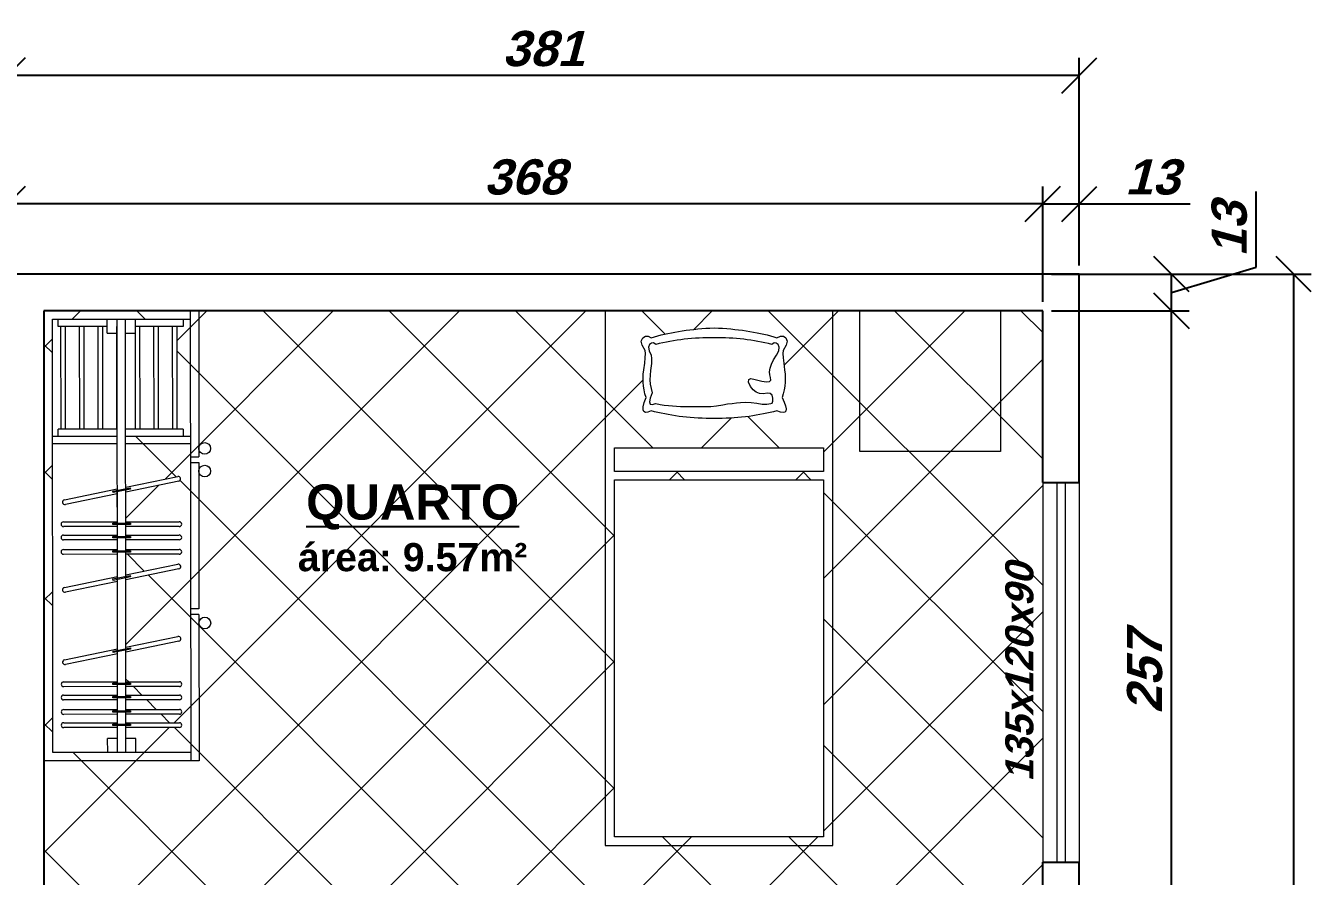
# Model space of a CAD drawing. Header units: centimetres. Extents: x -13256 to -12369, y 4212 to 5390.
# Drawn here: x -12826.3 to -12369.4, y 5087.4 to 5389.7 of the extents above; entities that cross this region are included whole.
import ezdxf

# ---------------------------------------------------------------- set-up
doc = ezdxf.new("R2010")
doc.units = ezdxf.units.CM
for name, color, linetype, lineweight in [('Cotas', 7, 'Continuous', 9), ('Janela', 92, 'Continuous', 15), ('Objetos', 34, 'Continuous', 13), ('Paredes', 154, 'Continuous', 25), ('Piso', 253, 'Continuous', 9)]:
    doc.layers.add(name, color=color, linetype=linetype, lineweight=lineweight)
doc.layers.add('Texto', color=102, linetype='Continuous')
doc.styles.get("Standard").update_dxf_attribs({"font": 'arialbd.ttf', "oblique": 15})
doc.styles.add('Texto Planta', font='arialbd.ttf')
doc.dimstyles.new('Cotass', dxfattribs={"dimscale": 0, "dimtxt": 2.5, "dimasz": 2.5, "dimexe": 1.25, "dimexo": 0.625, "dimtad": 1, "dimtxsty": 'Standard', "dimblk": 'OBLIQUE', "dimcen": 2.5, "dimclrt": 210, "dimadec": 0, "dimazin": 0, "dimtfac": 1, "dimtmove": 0, "dimatfit": 3, "dimfxl": 1, "dimarcsym": 0})
doc.dimstyles.new('Portas e Janelas', dxfattribs={"dimscale": 0, "dimtxt": 2, "dimasz": 2.5, "dimexe": 1.25, "dimexo": 0.625, "dimtad": 1, "dimtxsty": 'Standard', "dimblk": 'OBLIQUE', "dimcen": 2.5, "dimse1": 1, "dimse2": 1, "dimsd1": 1, "dimsd2": 1, "dimclrt": 210, "dimadec": 0, "dimazin": 0, "dimtfac": 1, "dimtmove": 0, "dimatfit": 3, "dimfxl": 1, "dimarcsym": 0})

# ---------------------------------------------------------------- blocks, each defined once
blk = doc.blocks.new('cama_solteiro')
at = {"layer": 'Objetos'}
for p, q in [((0.4045, 0), (-0.4045, 0)), ((-0.4045, 0), (-0.4045, -1.9)), ((0.4045, -1.9), (0.4045, 0)), ((0.5007, 0), (1.0007, 0)), ((0.5007, -0.5), (0.5007, 0)), ((1.0007, 0), (1.0007, -0.5)), ((-0.2711, -0.0962), (-0.2618, -0.0902)), ((-0.2618, -0.0902), (-0.2517, -0.0899)), ((-0.2517, -0.0899), (-0.2411, -0.0956)), ((-0.2298, -0.0923), (-0.2182, -0.0891)), ((-0.2182, -0.0891), (-0.2064, -0.086)), ((-0.2064, -0.086), (-0.1944, -0.0832)), ((-0.1944, -0.0832), (-0.1821, -0.0805)), ((-0.1821, -0.0805), (-0.1696, -0.0779)), ((-0.1696, -0.0779), (-0.157, -0.0755)), ((-0.157, -0.0755), (-0.144, -0.0733)), ((-0.144, -0.0733), (-0.1309, -0.0712)), ((-0.1309, -0.0712), (-0.1175, -0.0693)), ((-0.1175, -0.0693), (-0.1039, -0.0676)), ((-0.1039, -0.0676), (-0.0901, -0.066)), ((-0.0901, -0.066), (-0.076, -0.0646)), ((-0.076, -0.0646), (-0.0617, -0.0633)), ((-0.0617, -0.0633), (-0.0472, -0.0623)), ((-0.0472, -0.0623), (-0.0324, -0.0613)), ((-0.0324, -0.0613), (-0.0174, -0.0606)), ((-0.0174, -0.0606), (-0.0024, -0.0613)), ((-0.0024, -0.0613), (0.0125, -0.0623)), ((0.0125, -0.0623), (0.0271, -0.0633)), ((0.0271, -0.0633), (0.0414, -0.0646)), ((0.0414, -0.0646), (0.0556, -0.066)), ((0.0556, -0.066), (0.0694, -0.0676)), ((0.0694, -0.0676), (0.083, -0.0693)), ((0.083, -0.0693), (0.0964, -0.0712)), ((0.0964, -0.0712), (0.1095, -0.0733)), ((0.1095, -0.0733), (0.1224, -0.0755)), ((0.1224, -0.0755), (0.135, -0.0779)), ((0.135, -0.0779), (0.1474, -0.0805)), ((0.1474, -0.0805), (0.1595, -0.0832)), ((0.1595, -0.0832), (0.1714, -0.086)), ((0.1714, -0.086), (0.1831, -0.0891)), ((0.1831, -0.0891), (0.1945, -0.0923)), ((0.2056, -0.0956), (0.218, -0.0899)), ((0.218, -0.0899), (0.2288, -0.0902)), ((0.2288, -0.0902), (0.2375, -0.0962)), ((-0.2764, -0.1075), (-0.2711, -0.0962)), ((-0.2736, -0.1225), (-0.2764, -0.1075)), ((-0.263, -0.1412), (-0.2736, -0.1225)), ((-0.2474, -0.12), (-0.2512, -0.1295)), ((-0.2512, -0.1295), (-0.249, -0.142)), ((-0.2403, -0.1148), (-0.2474, -0.12)), ((-0.2411, -0.0956), (-0.2298, -0.0923)), ((-0.2328, -0.1145), (-0.2403, -0.1148)), ((-0.2249, -0.1193), (-0.2328, -0.1145)), ((-0.2124, -0.1164), (-0.2249, -0.1193)), ((-0.1999, -0.1136), (-0.2124, -0.1164)), ((-0.1874, -0.1111), (-0.1999, -0.1136)), ((-0.1747, -0.1088), (-0.1874, -0.1111)), ((-0.162, -0.1066), (-0.1747, -0.1088)), ((-0.1493, -0.1047), (-0.162, -0.1066)), ((-0.1364, -0.1029), (-0.1493, -0.1047)), ((-0.1235, -0.1014), (-0.1364, -0.1029)), ((-0.1105, -0.1), (-0.1235, -0.1014)), ((-0.0975, -0.0988), (-0.1105, -0.1)), ((-0.0843, -0.0978), (-0.0975, -0.0988)), ((-0.0711, -0.097), (-0.0843, -0.0978)), ((-0.0578, -0.0964), (-0.0711, -0.097)), ((-0.0445, -0.0959), (-0.0578, -0.0964)), ((-0.031, -0.0957), (-0.0445, -0.0959)), ((-0.0174, -0.0956), (-0.031, -0.0957)), ((-0.004, -0.0957), (-0.0174, -0.0956)), ((0.0093, -0.0959), (-0.004, -0.0957)), ((0.0226, -0.0964), (0.0093, -0.0959)), ((0.0357, -0.097), (0.0226, -0.0964)), ((0.0488, -0.0978), (0.0357, -0.097)), ((0.0618, -0.0988), (0.0488, -0.0978)), ((0.0748, -0.1), (0.0618, -0.0988)), ((0.0876, -0.1014), (0.0748, -0.1)), ((0.1004, -0.1029), (0.0876, -0.1014)), ((0.113, -0.1047), (0.1004, -0.1029)), ((0.1256, -0.1066), (0.113, -0.1047)), ((0.1382, -0.1088), (0.1256, -0.1066)), ((0.1506, -0.1111), (0.1382, -0.1088)), ((0.163, -0.1136), (0.1506, -0.1111)), ((0.1753, -0.1164), (0.163, -0.1136)), ((0.1875, -0.1193), (0.1753, -0.1164)), ((0.1955, -0.1145), (0.1875, -0.1193)), ((0.1945, -0.0923), (0.2056, -0.0956)), ((0.2032, -0.1148), (0.1955, -0.1145)), ((0.21, -0.12), (0.2032, -0.1148)), ((0.2139, -0.1295), (0.21, -0.12)), ((0.2119, -0.142), (0.2139, -0.1295)), ((0.2385, -0.1225), (0.2275, -0.1412)), ((0.2375, -0.0962), (0.2418, -0.1075)), ((0.2418, -0.1075), (0.2385, -0.1225)), ((-0.2642, -0.186), (-0.2624, -0.1667)), ((-0.2619, -0.1518), (-0.263, -0.1412)), ((-0.2624, -0.1667), (-0.2619, -0.1518)), ((-0.249, -0.142), (-0.2411, -0.1574)), ((-0.2411, -0.1574), (-0.2397, -0.1693)), ((-0.2397, -0.1693), (-0.2405, -0.1876)), ((0.1868, -0.1901), (0.194, -0.1745)), ((0.194, -0.1745), (0.2037, -0.1574)), ((0.2037, -0.1574), (0.2119, -0.142)), ((0.2275, -0.1412), (0.2271, -0.1518)), ((0.2271, -0.1518), (0.2279, -0.1667)), ((0.2279, -0.1667), (0.2299, -0.186)), ((-0.2702, -0.2393), (-0.2693, -0.2248)), ((-0.2693, -0.2248), (-0.2674, -0.2099)), ((-0.2674, -0.2099), (-0.2642, -0.186)), ((-0.2436, -0.2124), (-0.2455, -0.2291)), ((-0.2405, -0.1876), (-0.2436, -0.2124)), ((0.1798, -0.2168), (0.1821, -0.2042)), ((0.1799, -0.2279), (0.1798, -0.2168)), ((0.1825, -0.2374), (0.1799, -0.2279)), ((0.1821, -0.2042), (0.1868, -0.1901)), ((0.2299, -0.186), (0.2331, -0.2099)), ((0.2331, -0.2099), (0.2347, -0.2248)), ((0.2347, -0.2248), (0.2354, -0.2393)), ((-0.2701, -0.2536), (-0.2702, -0.2393)), ((-0.2689, -0.2676), (-0.2701, -0.2536)), ((-0.2668, -0.2813), (-0.2689, -0.2676)), ((-0.2455, -0.2291), (-0.2458, -0.2453)), ((-0.2458, -0.2453), (-0.2446, -0.261)), ((-0.2446, -0.261), (-0.2418, -0.2763)), ((0.1046, -0.2537), (0.1052, -0.2445)), ((0.1113, -0.2687), (0.1046, -0.2537)), ((0.1052, -0.2445), (0.1133, -0.2411)), ((0.1206, -0.281), (0.1113, -0.2687)), ((0.1133, -0.2411), (0.1288, -0.2437)), ((0.1288, -0.2437), (0.1519, -0.25)), ((0.1519, -0.25), (0.1689, -0.2524)), ((0.1689, -0.2524), (0.1797, -0.2511)), ((0.1797, -0.2511), (0.1842, -0.2461)), ((0.1842, -0.2461), (0.1825, -0.2374)), ((0.2337, -0.2676), (0.2314, -0.2813)), ((0.235, -0.2536), (0.2337, -0.2676)), ((0.2354, -0.2393), (0.235, -0.2536)), ((-0.2635, -0.2948), (-0.2668, -0.2813)), ((-0.266, -0.3264), (-0.2592, -0.308)), ((-0.2592, -0.308), (-0.2635, -0.2948)), ((-0.2592, -0.308), (-0.2592, -0.308)), ((-0.245, -0.3104), (-0.2476, -0.3238)), ((-0.2374, -0.2912), (-0.245, -0.3104)), ((-0.2418, -0.2763), (-0.2374, -0.2912)), ((0.1313, -0.2897), (0.1206, -0.281)), ((0.1435, -0.2945), (0.1313, -0.2897)), ((0.1572, -0.2956), (0.1435, -0.2945)), ((0.1725, -0.293), (0.1572, -0.2956)), ((0.1821, -0.2942), (0.1725, -0.293)), ((0.1883, -0.3002), (0.1821, -0.2942)), ((0.1912, -0.3105), (0.1883, -0.3002)), ((0.191, -0.3214), (0.1912, -0.3105)), ((0.228, -0.2948), (0.2237, -0.308)), ((0.2237, -0.308), (0.2315, -0.3247)), ((0.2314, -0.2813), (0.228, -0.2948)), ((-0.2703, -0.3516), (-0.2697, -0.3409)), ((-0.2677, -0.3583), (-0.2703, -0.3516)), ((-0.2697, -0.3409), (-0.266, -0.3264)), ((-0.262, -0.3612), (-0.2677, -0.3583)), ((-0.2532, -0.3603), (-0.262, -0.3612)), ((-0.2411, -0.3555), (-0.2532, -0.3603)), ((-0.2476, -0.3238), (-0.2452, -0.3315)), ((-0.2452, -0.3315), (-0.2376, -0.3335)), ((-0.2294, -0.3586), (-0.2411, -0.3555)), ((-0.2376, -0.3335), (-0.2249, -0.3299)), ((-0.2174, -0.3615), (-0.2294, -0.3586)), ((-0.2249, -0.3299), (-0.2097, -0.3328)), ((-0.2053, -0.3643), (-0.2174, -0.3615)), ((-0.2097, -0.3328), (-0.1947, -0.3351)), ((-0.193, -0.3668), (-0.2053, -0.3643)), ((-0.1947, -0.3351), (-0.1799, -0.337)), ((-0.1799, -0.337), (-0.1653, -0.3384)), ((-0.1653, -0.3384), (-0.1509, -0.3394)), ((-0.1509, -0.3394), (-0.1368, -0.3399)), ((-0.1368, -0.3399), (-0.1226, -0.3401)), ((-0.1226, -0.3401), (-0.108, -0.3403)), ((-0.108, -0.3403), (-0.0932, -0.3404)), ((-0.0932, -0.3404), (-0.0781, -0.3405)), ((-0.0781, -0.3405), (-0.0626, -0.3405)), ((-0.0626, -0.3405), (-0.0468, -0.3405)), ((-0.0468, -0.3405), (-0.0289, -0.3399)), ((-0.0289, -0.3399), (-0.0089, -0.3378)), ((-0.0089, -0.3378), (0.0132, -0.3343)), ((0.0132, -0.3343), (0.0301, -0.3313)), ((0.0301, -0.3313), (0.0463, -0.329)), ((0.0463, -0.329), (0.0615, -0.3273)), ((0.0615, -0.3273), (0.0756, -0.3261)), ((0.0756, -0.3261), (0.0942, -0.3247)), ((0.0942, -0.3247), (0.1137, -0.3255)), ((0.1137, -0.3255), (0.1344, -0.3286)), ((0.1344, -0.3286), (0.1536, -0.3317)), ((0.1536, -0.3317), (0.17, -0.3322)), ((0.1698, -0.3643), (0.1575, -0.3668)), ((0.1819, -0.3615), (0.1698, -0.3643)), ((0.17, -0.3322), (0.1837, -0.3299)), ((0.1938, -0.3586), (0.1819, -0.3615)), ((0.1837, -0.3299), (0.1886, -0.3278)), ((0.1886, -0.3278), (0.191, -0.3214)), ((0.2056, -0.3555), (0.1938, -0.3586)), ((0.218, -0.3603), (0.2056, -0.3555)), ((0.2274, -0.3621), (0.218, -0.3603)), ((0.234, -0.3607), (0.2274, -0.3621)), ((0.2315, -0.3247), (0.2364, -0.3384)), ((0.2376, -0.3564), (0.234, -0.3607)), ((0.2364, -0.3384), (0.2384, -0.3489)), ((0.2384, -0.3489), (0.2376, -0.3564)), ((-0.1806, -0.3692), (-0.193, -0.3668)), ((-0.1679, -0.3714), (-0.1806, -0.3692)), ((-0.1551, -0.3734), (-0.1679, -0.3714)), ((-0.1422, -0.3752), (-0.1551, -0.3734)), ((-0.129, -0.3768), (-0.1422, -0.3752)), ((-0.1157, -0.3783), (-0.129, -0.3768)), ((-0.1022, -0.3795), (-0.1157, -0.3783)), ((-0.0885, -0.3806), (-0.1022, -0.3795)), ((-0.0747, -0.3814), (-0.0885, -0.3806)), ((-0.0606, -0.3821), (-0.0747, -0.3814)), ((-0.0464, -0.3826), (-0.0606, -0.3821)), ((-0.032, -0.3829), (-0.0464, -0.3826)), ((-0.0174, -0.383), (-0.032, -0.3829)), ((-0.003, -0.3829), (-0.0174, -0.383)), ((0.0113, -0.3826), (-0.003, -0.3829)), ((0.0255, -0.3821), (0.0113, -0.3826)), ((0.0394, -0.3814), (0.0255, -0.3821)), ((0.0532, -0.3806), (0.0394, -0.3814)), ((0.0668, -0.3795), (0.0532, -0.3806)), ((0.0803, -0.3783), (0.0668, -0.3795)), ((0.0936, -0.3768), (0.0803, -0.3783)), ((0.1067, -0.3752), (0.0936, -0.3768)), ((0.1197, -0.3734), (0.1067, -0.3752)), ((0.1324, -0.3714), (0.1197, -0.3734)), ((0.1451, -0.3692), (0.1324, -0.3714)), ((0.1575, -0.3668), (0.1451, -0.3692)), ((-0.3714, -0.4873), (0.3714, -0.4873)), ((-0.3714, -0.5717), (-0.3714, -0.4873)), ((0.3714, -0.4873), (0.3714, -0.5717)), ((1.0007, -0.5), (0.5007, -0.5)), ((0.3714, -0.5717), (-0.3714, -0.5717)), ((-0.3714, -0.6004), (0.3714, -0.6004)), ((-0.3714, -1.8694), (-0.3714, -0.6004)), ((0.3714, -0.6004), (0.3714, -1.8694)), ((0.3714, -1.8694), (-0.3714, -1.8694)), ((-0.4045, -1.9), (0.4045, -1.9))]:
    blk.add_line(p, q, dxfattribs=at)
blk = doc.blocks.new('guarda_roupa')
at = {"layer": 'Objetos'}
for p, q in [((-0.8005, 0.5493), (-0.2805, 0.5498)), ((-0.8, -0.0007), (-0.8005, 0.5493)), ((-0.2805, 0.5198), (-0.2805, 0.5498)), ((-0.2605, 0.5498), (0.2595, 0.5502)), ((-0.2605, 0.5198), (-0.2605, 0.5498)), ((0.2595, 0.5502), (0.2595, 0.5202)), ((0.2795, 0.5502), (0.7995, 0.5507)), ((0.2795, 0.5502), (0.2795, 0.5202)), ((0.7995, 0.5507), (0.8, 0.0007)), ((-0.8005, 0.5193), (0.7995, 0.5207)), ((-0.77, 0.0293), (-0.7705, 0.5193)), ((-0.3537, 0.5197), (-0.3535, 0.2897)), ((-0.3277, 0.5197), (-0.3275, 0.2897)), ((0.7695, 0.5207), (0.77, 0.0307)), ((-0.7704, 0.4937), (-0.7445, 0.4937)), ((-0.7445, 0.4937), (-0.7443, 0.3243)), ((-0.3796, 0.4729), (-0.7445, 0.4726)), ((-0.3796, 0.494), (-0.3537, 0.4941)), ((-0.3796, 0.494), (-0.3795, 0.2897)), ((-0.1731, 0.2898), (-0.2112, 0.4748)), ((-0.1945, 0.4782), (-0.1556, 0.2899)), ((-0.0501, 0.29), (-0.0502, 0.4801)), ((-0.0331, 0.4801), (-0.0329, 0.29)), ((-0.003, 0.29), (-0.0031, 0.4801)), ((0.014, 0.4802), (0.0142, 0.29)), ((0.0483, 0.29), (0.0481, 0.4802)), ((0.0652, 0.4802), (0.0654, 0.2901)), ((0.1386, 0.2901), (0.1005, 0.4751)), ((0.1173, 0.4785), (0.1561, 0.2901)), ((0.3956, 0.2903), (0.3574, 0.4753)), ((0.3742, 0.4787), (0.413, 0.2904)), ((0.5186, 0.2905), (0.5184, 0.4806)), ((0.5356, 0.4806), (0.5357, 0.2905)), ((0.5657, 0.2905), (0.5656, 0.4806)), ((0.5827, 0.4807), (0.5828, 0.2905)), ((0.617, 0.2905), (0.6168, 0.4807)), ((0.6339, 0.4807), (0.6341, 0.2906)), ((0.6641, 0.2906), (0.6639, 0.4807)), ((0.681, 0.4807), (0.6812, 0.2906)), ((-0.3796, 0.4568), (-0.7444, 0.4565)), ((-0.3796, 0.4068), (-0.7444, 0.4065)), ((-0.3795, 0.3907), (-0.7444, 0.3903)), ((-0.7203, 0.3244), (-0.7703, 0.3243)), ((-0.3795, 0.3407), (-0.7443, 0.3403)), ((-0.3795, 0.3245), (-0.7443, 0.3242)), ((-0.7203, 0.2894), (-0.7203, 0.3244)), ((0.7697, 0.3257), (0.7197, 0.3256)), ((0.7197, 0.3256), (0.7197, 0.2906)), ((0.4006, 0.2904), (-0.7703, 0.2893)), ((-0.1713, 0.3058), (-0.1665, 0.3068)), ((-0.1587, 0.2442), (-0.1713, 0.3058)), ((-0.1665, 0.3068), (-0.1538, 0.2452)), ((-0.0451, 0.29), (-0.163, 0.2899)), ((-0.0451, 0.2437), (-0.0451, 0.3065)), ((-0.0451, 0.3065), (-0.0402, 0.3065)), ((-0.0402, 0.3065), (-0.0401, 0.2437)), ((0.002, 0.29), (-0.0401, 0.29)), ((0.002, 0.3066), (0.007, 0.3066)), ((0.002, 0.2437), (0.002, 0.3066)), ((0.007, 0.3066), (0.007, 0.2437)), ((0.0532, 0.29), (0.007, 0.29)), ((0.0532, 0.3066), (0.0582, 0.3066)), ((0.0533, 0.2438), (0.0532, 0.3066)), ((0.0582, 0.3066), (0.0582, 0.2438)), ((0.1404, 0.3061), (0.1453, 0.3071)), ((0.1531, 0.2445), (0.1404, 0.3061)), ((0.1453, 0.3071), (0.158, 0.2455)), ((0.3973, 0.3063), (0.4022, 0.3073)), ((0.41, 0.2447), (0.3973, 0.3063)), ((0.4022, 0.3073), (0.4149, 0.2457)), ((0.5236, 0.2905), (0.4057, 0.2904)), ((0.5236, 0.307), (0.5285, 0.307)), ((0.5236, 0.2442), (0.5236, 0.307)), ((0.5285, 0.307), (0.5286, 0.2442)), ((0.5707, 0.2905), (0.5285, 0.2905)), ((0.5707, 0.2442), (0.5707, 0.3071)), ((0.5707, 0.3071), (0.5756, 0.3071)), ((0.5756, 0.3071), (0.5757, 0.2442)), ((0.6219, 0.2905), (0.5757, 0.2905)), ((0.622, 0.2443), (0.6219, 0.3071)), ((0.6219, 0.3071), (0.6269, 0.3071)), ((0.6269, 0.3071), (0.6269, 0.2443)), ((0.669, 0.2906), (0.6269, 0.2906)), ((0.669, 0.3072), (0.674, 0.3072)), ((0.6691, 0.2443), (0.669, 0.3072)), ((0.674, 0.3072), (0.674, 0.2443)), ((0.7697, 0.2907), (0.674, 0.2906)), ((0.4068, 0.2604), (-0.7702, 0.2593)), ((-0.3794, 0.2584), (-0.7443, 0.2581)), ((-0.7202, 0.2244), (-0.7202, 0.2594)), ((-0.3794, 0.2597), (-0.3792, 0.0495)), ((-0.3535, 0.2597), (-0.3533, 0.0297)), ((-0.3275, 0.2597), (-0.3273, 0.0297)), ((-0.1282, 0.0718), (-0.167, 0.2599)), ((-0.1538, 0.2452), (-0.1587, 0.2442)), ((-0.0451, 0.26), (-0.1568, 0.2599)), ((-0.1495, 0.2599), (-0.1114, 0.0753)), ((-0.0499, 0.0687), (-0.0501, 0.26)), ((-0.0401, 0.2437), (-0.0451, 0.2437)), ((0.002, 0.26), (-0.0401, 0.26)), ((-0.0329, 0.26), (-0.0328, 0.0687)), ((-0.0028, 0.0687), (-0.0029, 0.26)), ((0.007, 0.2437), (0.002, 0.2437)), ((0.0533, 0.26), (0.007, 0.26)), ((0.0142, 0.26), (0.0144, 0.0687)), ((0.0485, 0.0688), (0.0483, 0.26)), ((0.0582, 0.2438), (0.0533, 0.2438)), ((0.0654, 0.2601), (0.0656, 0.0688)), ((0.1836, 0.0721), (0.1448, 0.2601)), ((0.158, 0.2455), (0.1531, 0.2445)), ((0.1623, 0.2601), (0.2003, 0.0755)), ((0.4405, 0.0723), (0.4017, 0.2604)), ((0.4149, 0.2457), (0.41, 0.2447)), ((0.5236, 0.2605), (0.4119, 0.2604)), ((0.4192, 0.2604), (0.4573, 0.0758)), ((0.5188, 0.0692), (0.5186, 0.2605)), ((0.5286, 0.2442), (0.5236, 0.2442)), ((0.5707, 0.2605), (0.5286, 0.2605)), ((0.5358, 0.2605), (0.5359, 0.0692)), ((0.5659, 0.0692), (0.5657, 0.2605)), ((0.5757, 0.2442), (0.5707, 0.2442)), ((0.622, 0.2605), (0.5757, 0.2605)), ((0.5829, 0.2605), (0.583, 0.0692)), ((0.6172, 0.0693), (0.617, 0.2605)), ((0.6269, 0.2443), (0.622, 0.2443)), ((0.6691, 0.2606), (0.6269, 0.2606)), ((0.6341, 0.2606), (0.6343, 0.0693)), ((0.6643, 0.0693), (0.6641, 0.2606)), ((0.674, 0.2443), (0.6691, 0.2443)), ((0.7698, 0.2607), (0.674, 0.2606)), ((0.6812, 0.2606), (0.6814, 0.0693)), ((0.7198, 0.2606), (0.7198, 0.2256)), ((-0.7202, 0.2244), (-0.7702, 0.2243)), ((-0.7442, 0.2243), (-0.7441, 0.0492)), ((-0.3794, 0.2084), (-0.7442, 0.2081)), ((-0.3794, 0.1922), (-0.7442, 0.1919)), ((0.7698, 0.2257), (0.7198, 0.2256)), ((-0.3793, 0.1422), (-0.7442, 0.1419)), ((-0.3793, 0.1261), (-0.7442, 0.1258)), ((-0.7441, 0.0492), (-0.77, 0.0492)), ((-0.3793, 0.0761), (-0.7441, 0.0758)), ((-0.3793, 0.06), (-0.7441, 0.0596)), ((-0.3533, 0.0496), (-0.3792, 0.0495)), ((0.8, 0.0007), (-0.8, -0.0007)), ((0.77, 0.0307), (-0.77, 0.0293))]:
    blk.add_line(p, q, dxfattribs=at)
for centre in [(-0.3107, 0.5705), (-0.2303, 0.5706), (0.3097, 0.571)]:
    blk.add_circle(centre, 0.0208, dxfattribs=at)
for centre, start, end in [((-0.2029, 0.4765), 11.6452, 191.6452), ((-0.0417, 0.4801), 0.0505, 180.0505), ((0.0054, 0.4802), 0.0505, 180.0505), ((0.0567, 0.4802), 0.0505, 180.0505), ((0.1089, 0.4768), 11.6452, 191.6452), ((0.3658, 0.477), 11.6452, 191.6452), ((0.527, 0.4806), 0.0505, 180.0505), ((0.5741, 0.4807), 0.0505, 180.0505), ((0.6254, 0.4807), 0.0505, 180.0505), ((0.6725, 0.4807), 0.0505, 180.0505), ((-0.1198, 0.0735), 191.6452, 11.6452), ((-0.0413, 0.0687), 180.0505, 0.0505), ((0.0058, 0.0687), 180.0505, 0.0505), ((0.057, 0.0688), 180.0505, 0.0505), ((0.1919, 0.0738), 191.6452, 11.6452), ((0.4489, 0.074), 191.6452, 11.6452), ((0.5274, 0.0692), 180.0505, 0.0505), ((0.5745, 0.0692), 180.0505, 0.0505), ((0.6257, 0.0693), 180.0505, 0.0505), ((0.6728, 0.0693), 180.0505, 0.0505)]:
    blk.add_arc(centre, 0.00856, start, end, dxfattribs=at)
blk = doc.blocks.new('_Oblique')
at = {"color": 0, "linetype": 'ByBlock', "lineweight": -2}
blk.add_line((-0.5, -0.5), (0.5, 0.5), dxfattribs=at)
blk = doc.blocks.new('*D33')
at = {"layer": 'Cotas', "color": 0, "lineweight": -2, "transparency": 16777216}
for p, q in [((-12464.83, 5291.54), (-12464.83, 5332.63)), ((-12451.83, 5304.54), (-12451.83, 5332.63)), ((-12464.83, 5326.38), (-12451.83, 5326.38)), ((-12451.83, 5326.38), (-12412.42, 5326.38))]:
    blk.add_line(p, q, dxfattribs=at)
at = {"layer": 'Defpoints', "color": 0, "transparency": 16777216}
for p in [(-12464.83, 5326.38), (-12451.83, 5301.41), (-12464.83, 5288.41)]:
    blk.add_point(p, dxfattribs=at)
at = {"layer": 'Cotas', "color": 0, "lineweight": -2, "transparency": 16777216, "xscale": 12.5, "yscale": 12.5, "zscale": 12.5, "rotation": 180}
blk.add_blockref('_Oblique', (-12464.83, 5326.38), dxfattribs=at)
at = {"layer": 'Cotas', "color": 0, "lineweight": -2, "transparency": 16777216, "xscale": 12.5, "yscale": 12.5, "zscale": 12.5}
blk.add_blockref('_Oblique', (-12451.83, 5326.38), dxfattribs=at)
at = {"layer": 'Cotas', "color": 210, "transparency": 16777216, "insert": (-12425.88, 5335.89), "char_height": 12.5, "attachment_point": 5}
blk.add_mtext('13', dxfattribs=at)
blk = doc.blocks.new('*D34')
at = {"layer": 'Cotas', "color": 0, "lineweight": -2, "transparency": 16777216}
for p, q in [((-12832.83, 5304.54), (-12832.83, 5332.63)), ((-12464.83, 5291.54), (-12464.83, 5332.63)), ((-12464.83, 5326.38), (-12832.83, 5326.38))]:
    blk.add_line(p, q, dxfattribs=at)
at = {"layer": 'Defpoints', "color": 0, "transparency": 16777216}
for p in [(-12832.83, 5326.38), (-12832.83, 5301.41), (-12464.83, 5288.41)]:
    blk.add_point(p, dxfattribs=at)
at = {"layer": 'Cotas', "color": 0, "lineweight": -2, "transparency": 16777216, "xscale": 12.5, "yscale": 12.5, "zscale": 12.5, "rotation": 180}
blk.add_blockref('_Oblique', (-12832.83, 5326.38), dxfattribs=at)
at = {"layer": 'Cotas', "color": 0, "lineweight": -2, "transparency": 16777216, "xscale": 12.5, "yscale": 12.5, "zscale": 12.5}
blk.add_blockref('_Oblique', (-12464.83, 5326.38), dxfattribs=at)
at = {"layer": 'Cotas', "color": 210, "transparency": 16777216, "insert": (-12648.83, 5335.89), "char_height": 12.5, "attachment_point": 5}
blk.add_mtext('368', dxfattribs=at)
blk = doc.blocks.new('*D39')
at = {"layer": 'Cotas', "color": 0, "lineweight": -2, "transparency": 16777216}
for p, q in [((-12832.83, 5304.54), (-12832.83, 5378.26)), ((-12451.83, 5304.54), (-12451.83, 5378.26)), ((-12451.83, 5372.01), (-12832.83, 5372.01))]:
    blk.add_line(p, q, dxfattribs=at)
at = {"layer": 'Defpoints', "color": 0, "transparency": 16777216}
for p in [(-12832.83, 5372.01), (-12832.83, 5301.41), (-12451.83, 5301.41)]:
    blk.add_point(p, dxfattribs=at)
at = {"layer": 'Cotas', "color": 0, "lineweight": -2, "transparency": 16777216, "xscale": 12.5, "yscale": 12.5, "zscale": 12.5, "rotation": 180}
blk.add_blockref('_Oblique', (-12832.83, 5372.01), dxfattribs=at)
at = {"layer": 'Cotas', "color": 0, "lineweight": -2, "transparency": 16777216, "xscale": 12.5, "yscale": 12.5, "zscale": 12.5}
blk.add_blockref('_Oblique', (-12451.83, 5372.01), dxfattribs=at)
at = {"layer": 'Cotas', "color": 210, "transparency": 16777216, "insert": (-12642.33, 5381.52), "char_height": 12.5, "attachment_point": 5}
blk.add_mtext('381', dxfattribs=at)
blk = doc.blocks.new('*D48')
at = {"layer": 'Cotas', "color": 0, "lineweight": -2, "transparency": 16777216}
for p, q in [((-12461.7, 5288.41), (-12412.79, 5288.41)), ((-12419.04, 5031.41), (-12419.04, 5288.41)), ((-12461.7, 5031.41), (-12412.79, 5031.41))]:
    blk.add_line(p, q, dxfattribs=at)
at = {"layer": 'Defpoints', "color": 0, "transparency": 16777216}
for p in [(-12464.83, 5288.41), (-12419.04, 5288.41), (-12464.83, 5031.41)]:
    blk.add_point(p, dxfattribs=at)
at = {"layer": 'Cotas', "color": 0, "lineweight": -2, "transparency": 16777216, "xscale": 12.5, "yscale": 12.5, "zscale": 12.5}
for p, rotation in [((-12419.04, 5288.41), 90), ((-12419.04, 5031.41), 270)]:
    blk.add_blockref('_Oblique', p, dxfattribs=dict(at, rotation=rotation))
at = {"layer": 'Cotas', "color": 210, "transparency": 16777216, "insert": (-12428.55, 5159.91), "char_height": 12.5, "attachment_point": 5, "rotation": 90}
blk.add_mtext('257', dxfattribs=at)
blk = doc.blocks.new('*D49')
at = {"layer": 'Cotas', "color": 0, "lineweight": -2, "transparency": 16777216}
for p, q in [((-12388.96, 5303.94), (-12388.96, 5330.84)), ((-12461.7, 5301.41), (-12412.79, 5301.41)), ((-12419.04, 5294.91), (-12388.96, 5303.94)), ((-12419.04, 5288.41), (-12419.04, 5301.41)), ((-12461.7, 5288.41), (-12412.79, 5288.41))]:
    blk.add_line(p, q, dxfattribs=at)
at = {"layer": 'Defpoints', "color": 0, "transparency": 16777216}
for p in [(-12464.83, 5301.41), (-12419.04, 5301.41), (-12464.83, 5288.41)]:
    blk.add_point(p, dxfattribs=at)
at = {"layer": 'Cotas', "color": 0, "lineweight": -2, "transparency": 16777216, "xscale": 12.5, "yscale": 12.5, "zscale": 12.5}
for p, rotation in [((-12419.04, 5301.41), 90), ((-12419.04, 5288.41), 270)]:
    blk.add_blockref('_Oblique', p, dxfattribs=dict(at, rotation=rotation))
at = {"layer": 'Cotas', "color": 210, "transparency": 16777216, "insert": (-12398.47, 5317.39), "char_height": 12.5, "attachment_point": 5, "rotation": 90}
blk.add_mtext('13', dxfattribs=at)
blk = doc.blocks.new('*D50')
at = {"layer": 'Cotas', "color": 0, "lineweight": -2, "transparency": 16777216}
for p, q in [((-12448.7, 5301.41), (-12369.37, 5301.41)), ((-12375.62, 4339.41), (-12375.62, 5301.41)), ((-12448.7, 4339.41), (-12369.37, 4339.41))]:
    blk.add_line(p, q, dxfattribs=at)
at = {"layer": 'Defpoints', "color": 0, "transparency": 16777216}
for p in [(-12451.83, 5301.41), (-12375.62, 5301.41), (-12451.83, 4339.41)]:
    blk.add_point(p, dxfattribs=at)
at = {"layer": 'Cotas', "color": 0, "lineweight": -2, "transparency": 16777216, "xscale": 12.50000002919612, "yscale": 12.50000002919612, "zscale": 12.50000002919612}
for p, rotation in [((-12375.62, 5301.41), 90), ((-12375.62, 4339.41), 270)]:
    blk.add_blockref('_Oblique', p, dxfattribs=dict(at, rotation=rotation))
at = {"layer": 'Cotas', "color": 210, "transparency": 16777216, "insert": (-12385.13, 4820.41), "char_height": 12.5, "attachment_point": 5, "rotation": 90}
blk.add_mtext('962', dxfattribs=at)
blk = doc.blocks.new('*D68')
at = {"layer": 'Defpoints', "color": 0, "transparency": 16777216}
for p in [(-12464.83, 5227.41), (-12464.83, 5227.41), (-12464.83, 5092.41)]:
    blk.add_point(p, dxfattribs=at)
at = {"layer": 'Cotas', "color": 210, "transparency": 16777216, "insert": (-12473.06, 5159.91), "char_height": 10, "attachment_point": 5, "rotation": 90}
blk.add_mtext('135x120x90', dxfattribs=at)

msp = doc.modelspace()

# ---------------------------------------------------------------- hatches: boundary and pattern name
at = {"layer": 'Piso'}
h = msp.add_hatch(dxfattribs=at)
h.set_pattern_fill('NET', color=256, scale=10, angle=45)
h.paths.add_polyline_path([(-12464.828, 5227.412), (-12464.828, 5288.412), (-12819.828, 5288.412), (-12819.828, 4981.412), (-12814.828, 4981.412), (-12814.828, 5061.412), (-12811.828, 5061.412), (-12811.828, 5061.356, -0.4032697), (-12734.828, 4981.412), (-12729.828, 4981.412), (-12729.828, 5031.412), (-12464.828, 5031.412), (-12464.828, 5092.412)])
h.paths.add_polyline_path([(-12760.578, 5177.441, -1), (-12764.73, 5177.441, -1)], flags=16)
h.paths.add_polyline_path([(-12816.69, 5131.415), (-12816.825, 5285.415), (-12770.387, 5285.456), (-12770.385, 5282.86), (-12772.496, 5282.858), (-12772.463, 5246.374), (-12770.353, 5246.376), (-12770.35, 5243.78), (-12790.789, 5243.762), (-12790.773, 5225.726), (-12772.28, 5229.537, -1), (-12771.934, 5227.859), (-12790.771, 5223.977), (-12790.762, 5213.42), (-12771.747, 5213.437, -1), (-12771.746, 5211.724), (-12790.76, 5211.707), (-12790.758, 5208.709), (-12771.743, 5208.726, -1), (-12771.742, 5207.013), (-12790.756, 5206.996), (-12790.753, 5203.585), (-12771.739, 5203.602, -1), (-12771.737, 5201.889), (-12790.752, 5201.872), (-12790.745, 5194.551), (-12772.252, 5198.362, -1), (-12771.907, 5196.684), (-12790.744, 5192.802), (-12790.723, 5168.857), (-12772.23, 5172.668, -1), (-12771.884, 5170.99), (-12790.721, 5167.108), (-12790.712, 5156.551), (-12771.697, 5156.568, -1), (-12771.696, 5154.855), (-12790.71, 5154.838), (-12790.708, 5151.84), (-12771.693, 5151.857, -1), (-12771.691, 5150.144), (-12790.706, 5150.127), (-12790.703, 5146.716), (-12771.688, 5146.733, -1), (-12771.687, 5145.02), (-12790.702, 5145.003), (-12790.699, 5142.005), (-12771.684, 5142.022, -1), (-12771.683, 5140.309), (-12790.698, 5140.292), (-12790.694, 5136.438), (-12787.194, 5136.441), (-12787.19, 5131.441)], flags=16)
h.paths.add_polyline_path([(-12617.009, 5228.37), (-12542.737, 5228.37), (-12542.737, 5101.474), (-12617.009, 5101.474)], flags=16)
h.paths.add_polyline_path([(-12760.626, 5231.441, -1), (-12764.778, 5231.441, -1)], flags=16)
h.paths.add_polyline_path([(-12789.041, 5141.013), (-12793.698, 5141.009), (-12793.698, 5140.29), (-12812.826, 5140.273, -1), (-12812.828, 5141.986), (-12793.699, 5142.002), (-12793.702, 5145), (-12812.83, 5144.984, -1), (-12812.832, 5146.697), (-12793.703, 5146.713), (-12793.706, 5150.125), (-12812.835, 5150.108, -1), (-12812.836, 5151.821), (-12793.708, 5151.838), (-12793.71, 5154.836), (-12812.839, 5154.819, -1), (-12812.84, 5156.532), (-12793.712, 5156.549), (-12793.721, 5166.49), (-12812.18, 5162.686, -1), (-12812.526, 5164.363), (-12793.722, 5168.239), (-12793.743, 5192.184), (-12812.203, 5188.379, -1), (-12812.549, 5190.057), (-12793.745, 5193.932), (-12793.752, 5201.869), (-12812.88, 5201.852, -1), (-12812.882, 5203.565), (-12793.753, 5203.582), (-12793.756, 5206.993), (-12812.885, 5206.977, -1), (-12812.886, 5208.69), (-12793.758, 5208.706), (-12793.76, 5211.704), (-12812.889, 5211.688, -1), (-12812.89, 5213.4), (-12793.762, 5213.417), (-12793.771, 5223.359), (-12812.23, 5219.554, -1), (-12812.576, 5221.232), (-12793.772, 5225.107), (-12793.789, 5243.759), (-12814.801, 5243.741), (-12814.803, 5246.337), (-12813.762, 5246.338), (-12813.795, 5282.822), (-12797.323, 5282.836), (-12797.321, 5280.432), (-12793.95, 5280.435), (-12793.952, 5282.839), (-12793.825, 5285.435), (-12793.772, 5224.6), (-12789.179, 5225.546), (-12789.079, 5225.06), (-12793.771, 5224.093), (-12793.762, 5212.92), (-12789.104, 5212.924), (-12789.103, 5212.428), (-12790.761, 5212.427), (-12790.757, 5208.212), (-12789.1, 5208.213), (-12789.099, 5207.717), (-12790.757, 5207.716), (-12790.753, 5203.087), (-12789.095, 5203.089), (-12789.095, 5202.593), (-12793.752, 5202.589), (-12793.744, 5193.425), (-12789.152, 5194.371), (-12789.052, 5193.885), (-12793.744, 5192.918), (-12793.722, 5167.731), (-12789.129, 5168.677), (-12789.029, 5168.192), (-12793.721, 5167.225), (-12793.711, 5156.051), (-12789.054, 5156.055), (-12789.053, 5155.559), (-12793.711, 5155.555), (-12793.707, 5151.34), (-12789.05, 5151.344), (-12789.049, 5150.848), (-12793.707, 5150.844), (-12793.703, 5146.216), (-12789.045, 5146.22), (-12789.045, 5145.724), (-12793.702, 5145.72), (-12793.699, 5141.505), (-12789.041, 5141.509)], flags=0)
h.paths.add_polyline_path([(-12764.785, 5239.484, -1), (-12760.633, 5239.484, -1)], flags=16)
h.paths.add_polyline_path([(-12617.009, 5231.243), (-12617.009, 5239.678), (-12542.737, 5239.678), (-12542.737, 5231.243)], flags=16)
h.paths.add_polyline_path([(-12787.338, 5282.845), (-12787.325, 5285.441), (-12787.321, 5280.441), (-12787.336, 5280.441)], flags=0)
h.paths.add_polyline_path([(-12606.9, 5253.256), (-12606.842, 5254.319), (-12606.474, 5255.77), (-12605.797, 5257.61), (-12606.225, 5258.934), (-12606.548, 5260.281), (-12606.766, 5261.654), (-12606.88, 5263.053), (-12606.891, 5264.48), (-12606.8, 5265.935), (-12606.609, 5267.419), (-12606.295, 5269.811), (-12606.11, 5271.746), (-12606.065, 5273.236), (-12606.172, 5274.292), (-12607.229, 5276.167), (-12607.51, 5277.666), (-12606.984, 5278.791), (-12606.054, 5279.39), (-12605.04, 5279.42), (-12603.985, 5278.853), (-12602.849, 5279.187), (-12601.692, 5279.505), (-12600.512, 5279.808), (-12599.309, 5280.095), (-12598.085, 5280.366), (-12596.838, 5280.621), (-12595.568, 5280.86), (-12594.276, 5281.083), (-12592.961, 5281.29), (-12591.624, 5281.48), (-12590.263, 5281.654), (-12588.88, 5281.812), (-12587.474, 5281.953), (-12586.044, 5282.078), (-12584.592, 5282.186), (-12583.116, 5282.278), (-12581.617, 5282.352), (-12580.108, 5282.278), (-12578.623, 5282.186), (-12577.164, 5282.078), (-12575.728, 5281.953), (-12574.318, 5281.812), (-12572.932, 5281.654), (-12571.57, 5281.48), (-12570.234, 5281.29), (-12568.922, 5281.083), (-12567.634, 5280.86), (-12566.371, 5280.621), (-12565.133, 5280.366), (-12563.92, 5280.095), (-12562.731, 5279.808), (-12561.567, 5279.505), (-12560.427, 5279.187), (-12559.312, 5278.853), (-12558.069, 5279.42), (-12556.993, 5279.39), (-12556.126, 5278.791), (-12555.691, 5277.666), (-12556.019, 5276.167), (-12557.125, 5274.292), (-12557.16, 5273.236), (-12557.078, 5271.746), (-12556.879, 5269.811), (-12556.563, 5267.419), (-12556.399, 5265.935), (-12556.334, 5264.48), (-12556.368, 5263.053), (-12556.502, 5261.654), (-12556.735, 5260.281), (-12557.068, 5258.934), (-12557.5, 5257.61), (-12556.728, 5255.938), (-12556.237, 5254.575), (-12555.928, 5252.994), (-12556.659, 5252.119), (-12558.076, 5252.381), (-12559.312, 5252.861), (-12560.489, 5252.551), (-12561.683, 5252.258), (-12562.894, 5251.984), (-12564.122, 5251.729), (-12565.367, 5251.492), (-12566.628, 5251.273), (-12567.906, 5251.073), (-12569.202, 5250.891), (-12570.514, 5250.729), (-12571.843, 5250.585), (-12573.188, 5250.46), (-12574.551, 5250.354), (-12575.931, 5250.267), (-12577.327, 5250.2), (-12578.74, 5250.151), (-12580.17, 5250.122), (-12581.617, 5250.113), (-12583.075, 5250.122), (-12584.514, 5250.151), (-12585.935, 5250.2), (-12587.339, 5250.267), (-12588.724, 5250.354), (-12590.092, 5250.46), (-12591.442, 5250.585), (-12592.774, 5250.729), (-12594.089, 5250.891), (-12595.386, 5251.073), (-12596.666, 5251.273), (-12597.929, 5251.492), (-12599.174, 5251.729), (-12600.403, 5251.984), (-12601.614, 5252.258), (-12602.808, 5252.551), (-12603.985, 5252.861), (-12605.19, 5252.383), (-12606.519, 5252.242)], flags=16)
h.paths.add_polyline_path([(-12604.393, 5255.266), (-12604.637, 5256.035), (-12604.374, 5257.376), (-12603.61, 5259.297), (-12604.053, 5260.782), (-12604.334, 5262.311), (-12604.456, 5263.886), (-12604.422, 5265.505), (-12604.235, 5267.17), (-12603.92, 5269.65), (-12603.842, 5271.478), (-12603.985, 5272.667), (-12604.772, 5274.209), (-12604.989, 5275.458), (-12604.414, 5276.911), (-12603.152, 5276.962), (-12602.361, 5276.479), (-12601.116, 5276.773), (-12599.865, 5277.047), (-12598.608, 5277.301), (-12597.345, 5277.535), (-12596.075, 5277.749), (-12594.798, 5277.944), (-12593.514, 5278.119), (-12592.224, 5278.275), (-12590.925, 5278.412), (-12589.62, 5278.53), (-12588.306, 5278.629), (-12586.985, 5278.71), (-12585.656, 5278.773), (-12584.318, 5278.817), (-12582.972, 5278.844), (-12581.617, 5278.853), (-12580.275, 5278.844), (-12578.94, 5278.817), (-12577.615, 5278.773), (-12576.298, 5278.71), (-12574.989, 5278.629), (-12573.689, 5278.53), (-12572.397, 5278.412), (-12571.113, 5278.275), (-12569.837, 5278.119), (-12568.57, 5277.944), (-12567.31, 5277.749), (-12566.057, 5277.535), (-12564.813, 5277.301), (-12563.576, 5277.047), (-12562.346, 5276.773), (-12561.125, 5276.479), (-12559.915, 5277.205), (-12558.875, 5276.416), (-12558.481, 5275.458), (-12558.685, 5274.209), (-12559.499, 5272.667), (-12560.468, 5270.96), (-12561.189, 5269.4), (-12561.663, 5267.989), (-12561.893, 5266.73), (-12561.879, 5265.623), (-12561.624, 5264.67), (-12561.451, 5263.801), (-12561.905, 5263.299), (-12562.983, 5263.168), (-12564.681, 5263.415), (-12566.997, 5264.045), (-12568.545, 5264.305), (-12569.348, 5263.967), (-12569.414, 5263.044), (-12568.747, 5261.547), (-12567.816, 5260.309), (-12566.744, 5259.447), (-12565.526, 5258.96), (-12564.154, 5258.847), (-12562.624, 5259.11), (-12561.666, 5258.989), (-12561.041, 5258.397), (-12560.75, 5257.36), (-12560.777, 5256.275), (-12561.064, 5255.496), (-12562.876, 5255.192), (-12564.516, 5255.238), (-12566.435, 5255.548), (-12568.499, 5255.863), (-12570.452, 5255.941), (-12572.308, 5255.798), (-12573.723, 5255.68), (-12575.245, 5255.509), (-12576.859, 5255.28), (-12578.556, 5254.986), (-12580.764, 5254.629), (-12582.763, 5254.426), (-12584.554, 5254.361), (-12586.132, 5254.361), (-12587.678, 5254.363), (-12589.193, 5254.369), (-12590.677, 5254.38), (-12592.13, 5254.397), (-12593.551, 5254.424), (-12594.968, 5254.476), (-12596.405, 5254.572), (-12597.862, 5254.712), (-12599.341, 5254.9), (-12600.841, 5255.136), (-12602.361, 5255.423), (-12603.636, 5255.064)], flags=0)
h.paths.add_polyline_path([(-12523.707, 5042.562), (-12498.033, 5042.562), (-12491.188, 5068.108), (-12516.862, 5068.108)], flags=24)
h.paths.add_polyline_path([(-12611.781, 5061.357), (-12576.396, 5061.357), (-12569.551, 5086.903), (-12604.936, 5086.903)], flags=24)
h.paths.add_polyline_path([(-12739.962, 5061.357), (-12714.289, 5061.357), (-12707.444, 5086.903), (-12733.117, 5086.903)], flags=24)
h.paths.add_polyline_path([(-12790.964, 5061.365), (-12765.29, 5061.365), (-12758.445, 5086.911), (-12784.119, 5086.911)], flags=24)
h.paths.add_polyline_path([(-12462.755, 5115.571), (-12462.755, 5198.266), (-12483.192, 5203.742), (-12483.192, 5121.047)], flags=9)
h.paths.add_polyline_path([(-12732.776, 5189.391), (-12644.985, 5189.391), (-12644.985, 5232.914), (-12732.776, 5232.914)], flags=24)

# ---------------------------------------------------------------- linework, layer by layer
at = {"layer": 'Janela'}
for p, q in [((-12464.828, 5227.412), (-12464.828, 5092.412)), ((-12459.828, 5227.412), (-12459.828, 5092.412)), ((-12456.828, 5227.412), (-12456.828, 5092.412)), ((-12451.828, 5227.412), (-12451.828, 5092.412))]:
    msp.add_line(p, q, dxfattribs=at)
at = {"layer": 'Paredes'}
for p, q in [((-12451.828, 5301.412), (-13010.828, 5301.412)), ((-12451.828, 5227.412), (-12451.828, 5301.412)), ((-12464.828, 5288.412), (-12819.828, 5288.412)), ((-12819.828, 5288.412), (-12819.828, 4981.412)), ((-12464.828, 5227.412), (-12464.828, 5288.412)), ((-12464.828, 5227.412), (-12451.828, 5227.412)), ((-12464.828, 5031.412), (-12464.828, 5092.412)), ((-12464.828, 5092.412), (-12451.828, 5092.412)), ((-12451.828, 4993.412), (-12451.828, 5092.412))]:
    msp.add_line(p, q, dxfattribs=at)

# ---------------------------------------------------------------- block references
at = {"xscale": 100, "yscale": 100, "zscale": 100, "rotation": 270}
msp.add_blockref('guarda_roupa', (-12819.758, 5208.412), dxfattribs=at)
at = {"xscale": 100, "yscale": 100, "zscale": 100}
msp.add_blockref('cama_solteiro', (-12579.873, 5288.412), dxfattribs=at)

# ---------------------------------------------------------------- texts
at = {"layer": 'Texto', "insert": (-12743.696, 5226.694), "char_height": 12.5, "width": 109.78681, "attachment_point": 1, "style": 'Texto Planta'}
msp.add_mtext('\\pxqc;{\\LQUARTO}\\P{\\H0.8x;área: 9.57m²}', dxfattribs=at)

# ---------------------------------------------------------------- dimensions: what is measured, and where the dimension line sits
at = {"layer": 'Cotas'}
for base, p1, p2, override, picture, middle in [((-12832.828, 5372.007), (-12451.828, 5301.412), (-12832.828, 5301.412), {"dimscale": 5}, '*D39', (-12642.328, 5381.519)), ((-12832.828, 5326.379), (-12464.828, 5288.412), (-12832.828, 5301.412), {"dimscale": 5, "dimtmove": 1}, '*D34', (-12648.828, 5335.891)), ((-12464.828, 5326.379), (-12451.828, 5301.412), (-12464.828, 5288.412), {"dimscale": 5, "dimjust": 1}, '*D33', (-12425.876, 5335.886))]:
    dim = msp.add_linear_dim(base=base, p1=p1, p2=p2, dimstyle='Cotass', override=override, dxfattribs=at)
    dim.commit()
    dim.dimension.update_dxf_attribs({"geometry": picture, "text_midpoint": middle})
for base, p1, p2, override, picture, middle in [((-12419.043, 5301.412), (-12464.828, 5288.412), (-12464.828, 5301.412), {"dimscale": 5, "dimtmove": 1}, '*D49', (-12398.466, 5307.062)), ((-12375.62, 5301.412), (-12451.828, 4339.412), (-12451.828, 5301.412), {"dimscale": 5}, '*D50', (-12385.132, 4820.412)), ((-12419.043, 5288.412), (-12464.828, 5031.412), (-12464.828, 5288.412), {"dimscale": 5, "dimtmove": 1}, '*D48', (-12428.55, 5159.912))]:
    dim = msp.add_linear_dim(base=base, p1=p1, p2=p2, angle=90, dimstyle='Cotass', override=override, dxfattribs=at)
    dim.commit()
    dim.dimension.update_dxf_attribs({"geometry": picture, "text_midpoint": middle})
dim = msp.add_linear_dim(base=(-12464.828, 5227.412), p1=(-12464.828, 5092.412), p2=(-12464.828, 5227.412), angle=90, text='<>x120x90', dimstyle='Portas e Janelas', override={"dimscale": 5}, dxfattribs=at)
dim.commit()
dim.dimension.update_dxf_attribs({"geometry": '*D68', "text_midpoint": (-12473.062, 5159.912)})

doc.saveas('drawing.dxf')
